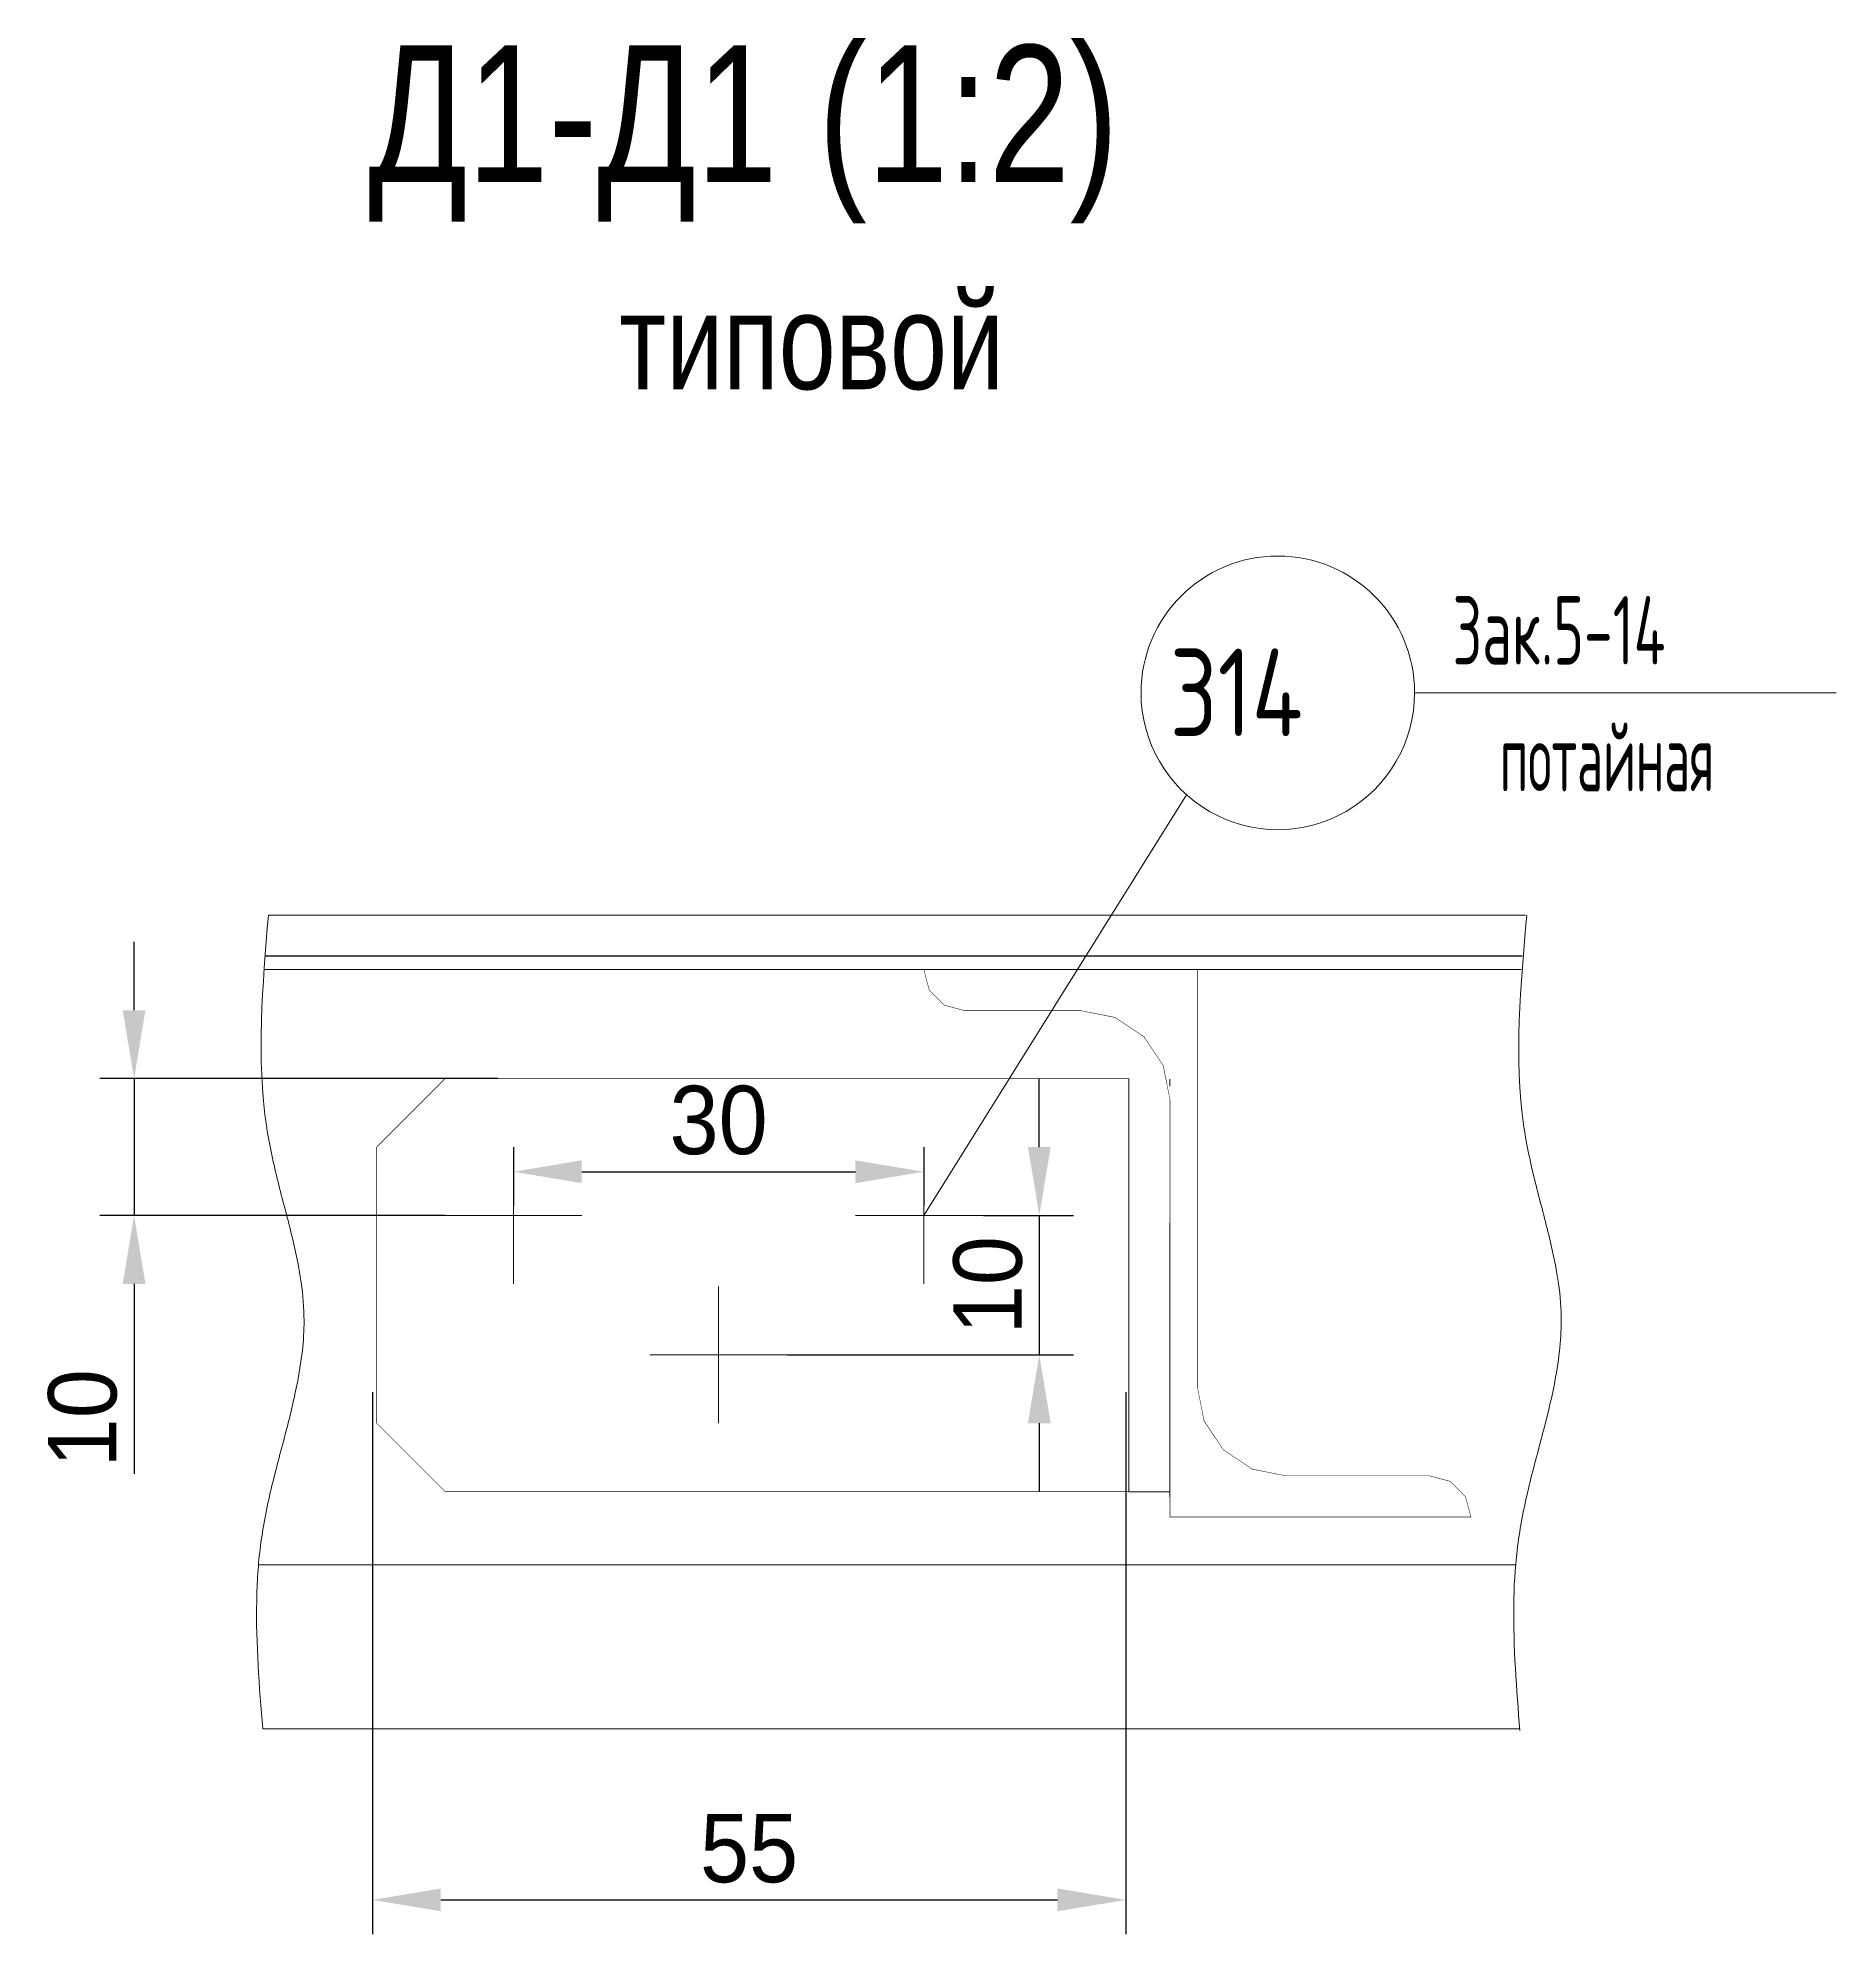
# Model space of a CAD drawing. Header units: millimetres. Extents: x 42007 to 66124, y -556 to 6894.
# Drawn here: x 62961 to 63618, y 5066 to 5759 of the extents above; entities that cross this region are included whole.
import ezdxf

# ---------------------------------------------------------------- set-up
doc = ezdxf.new("R2010")
doc.units = ezdxf.units.MM
for name, pattern in [('K5LT32769', [0]), ('K5LT32782', [150, 100, -50]), ('K5LT32786', [25.318241, 20.818241, -1.5, 1.5, -1.5])]:
    doc.linetypes.add(name, pattern=pattern)
doc.layers.get('Defpoints').update_dxf_attribs({"color": 250})
doc.styles.add('KTEXTSTYLE', font='GOST_AU.SHX', dxfattribs={"width": 0.96, "height": 5})
doc.styles.add('style5', font='arial.ttf', dxfattribs={"height": 3})
doc.dimstyles.new('ISO-10', dxfattribs={"dimscale": 10, "dimtxt": 2.5, "dimasz": 2.5, "dimexe": 1.25, "dimexo": 0, "dimtad": 1, "dimdec": 0, "dimtxsty": 'Standard', "dimcen": 2.5, "dimclrd": 7, "dimclre": 7, "dimclrt": 6, "dimadec": 0, "dimazin": 0, "dimtfac": 1, "dimtdec": 0, "dimtmove": 0, "dimatfit": 3, "dimfxl": 1, "dimarcsym": 0})

# ---------------------------------------------------------------- blocks, each defined once
blk = doc.blocks.new('*D445')
at = {"color": 7, "lineweight": -2, "transparency": 16777216}
for p, q in [((62996.06, 5403.32), (62996.06, 5428.32)), ((63129.01, 5378.32), (62983.56, 5378.32)), ((62996.06, 5378.32), (62996.06, 5328.32)), ((63109.74, 5328.32), (62983.56, 5328.32)), ((62996.06, 5303.32), (62996.06, 5233.9))]:
    blk.add_line(p, q, dxfattribs=at)
at = {"color": 7, "transparency": 16777216}
for points in [[(62991.9, 5403.32), (63000.23, 5403.32), (62996.06, 5378.32)], [(62991.9, 5303.32), (63000.23, 5303.32), (62996.06, 5328.32)]]:
    blk.add_solid(points, dxfattribs=at)
at = {"layer": 'Defpoints', "color": 0, "transparency": 16777216}
for p in [(63129.01, 5378.32), (62996.06, 5328.32), (63109.74, 5328.32)]:
    blk.add_point(p, dxfattribs=at)
at = {"color": 6, "transparency": 16777216, "insert": (62977.31, 5254.22), "char_height": 25, "attachment_point": 5, "rotation": 90}
blk.add_mtext('\\H25.0;\\W0.965;\\Q0;\\H25.0;\\W0.965;\\Q0;\\Q0;10', dxfattribs=at)
blk = doc.blocks.new('*D446')
at = {"color": 7, "lineweight": -2, "transparency": 16777216}
for p, q in [((63134.74, 5353.32), (63134.74, 5331.78)), ((63284.74, 5353.32), (63284.74, 5331.78)), ((63159.74, 5344.28), (63259.74, 5344.28))]:
    blk.add_line(p, q, dxfattribs=at)
at = {"color": 7, "transparency": 16777216}
for points in [[(63159.74, 5348.45), (63159.74, 5340.11), (63134.74, 5344.28)], [(63259.74, 5348.45), (63259.74, 5340.11), (63284.74, 5344.28)]]:
    blk.add_solid(points, dxfattribs=at)
at = {"layer": 'Defpoints', "color": 0, "transparency": 16777216}
for p in [(63134.74, 5353.32), (63284.74, 5353.32), (63284.74, 5344.28)]:
    blk.add_point(p, dxfattribs=at)
at = {"color": 6, "transparency": 16777216, "insert": (63209.74, 5363.03), "char_height": 25, "attachment_point": 5}
blk.add_mtext('\\H25.0;\\W0.965;\\Q0;\\H25.0;\\W0.965;\\Q0;\\Q0;30', dxfattribs=at)
blk = doc.blocks.new('*D447')
at = {"color": 7, "lineweight": -2, "transparency": 16777216}
for p, q in [((63326.98, 5353.32), (63326.98, 5378.32)), ((63306.53, 5328.32), (63339.48, 5328.32)), ((63326.98, 5328.32), (63326.98, 5277.37)), ((63234.74, 5277.37), (63339.48, 5277.37)), ((63326.98, 5252.37), (63326.98, 5227.37))]:
    blk.add_line(p, q, dxfattribs=at)
at = {"color": 7, "transparency": 16777216}
for points in [[(63322.81, 5353.32), (63331.14, 5353.32), (63326.98, 5328.32)], [(63322.81, 5252.37), (63331.14, 5252.37), (63326.98, 5277.37)]]:
    blk.add_solid(points, dxfattribs=at)
at = {"layer": 'Defpoints', "color": 0, "transparency": 16777216}
for p in [(63306.53, 5328.32), (63234.74, 5277.37), (63326.98, 5277.37)]:
    blk.add_point(p, dxfattribs=at)
at = {"color": 6, "transparency": 16777216, "insert": (63308.23, 5302.84), "char_height": 25, "attachment_point": 5, "rotation": 90}
blk.add_mtext('\\H25.0;\\W0.965;\\Q0;\\H25.0;\\W0.965;\\Q0;\\Q0;10', dxfattribs=at)
blk = doc.blocks.new('*D450')
at = {"color": 7, "lineweight": -2, "transparency": 16777216}
for p, q in [((63083.19, 5263.75), (63083.19, 5065.71)), ((63358.58, 5263.75), (63358.58, 5065.71)), ((63108.19, 5078.21), (63333.58, 5078.21))]:
    blk.add_line(p, q, dxfattribs=at)
at = {"color": 7, "transparency": 16777216}
for points in [[(63108.19, 5082.38), (63108.19, 5074.05), (63083.19, 5078.21)], [(63333.58, 5082.38), (63333.58, 5074.05), (63358.58, 5078.21)]]:
    blk.add_solid(points, dxfattribs=at)
at = {"layer": 'Defpoints', "color": 0, "transparency": 16777216}
for p in [(63083.19, 5263.75), (63358.58, 5263.75), (63358.58, 5078.21)]:
    blk.add_point(p, dxfattribs=at)
at = {"color": 6, "transparency": 16777216, "insert": (63220.88, 5096.96), "char_height": 25, "attachment_point": 5}
blk.add_mtext('\\H25.0;\\W0.965;\\Q0;\\Q0;55\\H25.0;\\W0.965;\\Q0;', dxfattribs=at)

msp = doc.modelspace()

# ---------------------------------------------------------------- linework, layer by layer
at = {"color": 7, "linetype": 'K5LT32769', "lineweight": 18}
for p, q in [((63618.239, 5519.277), (63464.157, 5519.277)), ((63380.802, 5482.029), (63284.742, 5328.316)), ((63045.144, 5438.062), (63115.85, 5438.062)), ((63115.85, 5438.062), (63477.217, 5438.062)), ((63477.217, 5438.062), (63504.715, 5438.062)), ((63043.861, 5423.063), (63115.85, 5423.063)), ((63113.768, 5423.134), (63503.438, 5423.134)), ((63115.85, 5423.063), (63477.217, 5423.063)), ((63477.217, 5423.063), (63503.433, 5423.063)), ((63043.491, 5418.134), (63113.768, 5418.134)), ((63113.768, 5418.134), (63503.062, 5418.134)), ((63124.742, 5378.316), (63109.742, 5378.316)), ((63359.742, 5227.374), (63359.742, 5378.135)), ((63134.742, 5353.316), (63134.742, 5303.316)), ((63284.742, 5353.316), (63284.742, 5303.316)), ((63159.742, 5328.316), (63109.742, 5328.316)), ((63309.742, 5328.316), (63259.742, 5328.316)), ((63209.742, 5302.374), (63209.742, 5252.374)), ((63234.742, 5277.374), (63184.742, 5277.374)), ((63359.742, 5227.374), (63374.742, 5227.374)), ((63501.116, 5200.655), (63041.548, 5200.684)), ((63502.61, 5140.654), (63043.086, 5140.684))]:
    msp.add_line(p, q, dxfattribs=at)
at = {"color": 7, "linetype": 'K5LT32782', "lineweight": 18}
for p, q in [((63043.867, 5423.134), (63113.768, 5423.134)), ((63374.742, 5225.495), (63374.742, 5378.135))]:
    msp.add_line(p, q, dxfattribs=at)
at = {"color": 7, "linetype": 'K5LT32786', "const_width": 0.18}
msp.add_lwpolyline([(63384.742, 5418.134), (63384.742, 5265.634), (63387.216, 5253.197), (63394.261, 5242.653), (63404.806, 5235.608), (63417.242, 5233.134), (63469.742, 5233.134), (63477.242, 5231.124), (63482.733, 5225.634), (63484.742, 5218.134), (63374.742, 5218.134), (63374.742, 5370.634), (63372.269, 5383.071), (63365.223, 5393.615), (63354.679, 5400.66), (63342.242, 5403.134), (63299.742, 5403.134), (63292.242, 5405.143), (63286.752, 5410.634), (63284.742, 5418.134), (63384.742, 5418.134)], dxfattribs=at)
at = {"color": 7, "linetype": 'K5LT32769', "const_width": 0.18}
msp.add_lwpolyline([(63084.742, 5252.374), (63084.742, 5353.316), (63109.742, 5378.316), (63359.742, 5378.316), (63359.742, 5227.374), (63109.742, 5227.374), (63084.742, 5252.374)], dxfattribs=at)
at = {"color": 7, "linetype": 'K5LT32769', "lineweight": 18}
for start, end in [(0, 179.999977), (179.999977, 0)]:
    msp.add_arc((63414.157, 5519.278), 50, start, end, dxfattribs=at)
for points, knots in [([(63045.144, 5438.062), (63043.188, 5412.62), (63039.95, 5379.078), (63048.475, 5340.768), (63053.589, 5322.143), (63057.297, 5305.276), (63058.496, 5290.875), (63057.701, 5278.304), (63055.43, 5264.51), (63051.245, 5247.7), (63045.913, 5228.375), (63041.837, 5207.913), (63040.062, 5178.538), (63041.835, 5156.181), (63043.086, 5140.684)], [0, 0, 0, 0, 3.6233207, 4.5635864, 5.471023, 6.3221745, 6.9702664, 7.4815918, 8.077508, 8.9200289, 9.8991374, 10.8780226, 11.8260479, 14, 14, 14, 14]), ([(63505.166, 5438.062), (63503.043, 5412.714), (63499.55, 5379.124), (63508.049, 5340.623), (63513.227, 5321.799), (63516.913, 5304.903), (63518.066, 5290.606), (63517.256, 5278.093), (63514.936, 5264.083), (63510.629, 5246.948), (63505.167, 5227.169), (63501.22, 5206.435), (63499.676, 5177.251), (63501.425, 5155.241), (63502.657, 5140.072)], [0, 0, 0, 0, 3.6049473, 4.5618851, 5.4836566, 6.327474, 6.9666665, 7.4753066, 8.0712041, 8.9432804, 9.9356963, 10.9314531, 11.8768908, 14, 14, 14, 14])]:
    msp.add_open_spline(points, degree=3, knots=knots, dxfattribs=at)

# ---------------------------------------------------------------- texts
at = {"color": 7, "attachment_point": 1}
for s, insert, char_height, style in [('\\H3.5;\\W0.965;\\Q15;\\Q0;\\W0.765;\\H50.00;Д1-Д1 (1:2)', (63081.676, 5755.929), 2.4, 'style5'), ('\\H3.5;\\W0.965;\\Q15;\\Q0;\\W0.765;\\H35.00;типовой', (63173.457, 5665.231), 2.4, 'style5'), ('\\H3.5;\\W0.965;\\Q15;\\Q0;\\W0.765;\\H25.00;Зак.5-14', (63478.039, 5554.62), 2.5, 'KTEXTSTYLE'), ('\\H3.5;\\W0.965;\\Q15;\\Q0;\\H32.00;314', (63374.643, 5535.421), 2.5, 'KTEXTSTYLE'), ('\\H3.5;\\W0.965;\\Q15;\\Q0;\\W0.665;\\H25.00;потайная', (63495.299, 5508.278), 2.5, 'KTEXTSTYLE')]:
    msp.add_mtext(s, dxfattribs=dict(at, insert=insert, char_height=char_height, style=style))

# ---------------------------------------------------------------- dimensions: what is measured, and where the dimension line sits
at = {"color": 0}
for base, p1, p2, picture, middle in [((62996.062, 5328.316), (63129.007, 5378.316), (63109.742, 5328.316), '*D445', (62996.062, 5254.222)), ((63326.978, 5277.374), (63306.525, 5328.316), (63234.742, 5277.374), '*D447', (63326.978, 5302.845))]:
    dim = msp.add_linear_dim(base=base, p1=p1, p2=p2, angle=90, text='\\H25.0;\\W0.965;\\Q0;\\H25.0;\\W0.965;\\Q0;\\Q0;10', dimstyle='ISO-10', override={"dimfxl": 1.25}, dxfattribs=at)
    dim.commit()
    dim.dimension.update_dxf_attribs({"geometry": picture, "text_midpoint": middle, "dimtype": 160})
for base, p1, p2, text, picture, middle in [((63284.742, 5344.281), (63134.742, 5353.316), (63284.742, 5353.316), '\\H25.0;\\W0.965;\\Q0;\\H25.0;\\W0.965;\\Q0;\\Q0;30', '*D446', (63209.742, 5344.281)), ((63358.578, 5078.213), (63083.185, 5263.752), (63358.578, 5263.752), '\\H25.0;\\W0.965;\\Q0;\\Q0;55\\H25.0;\\W0.965;\\Q0;', '*D450', (63220.882, 5078.213))]:
    dim = msp.add_linear_dim(base=base, p1=p1, p2=p2, text=text, dimstyle='ISO-10', override={"dimfxl": 1.25}, dxfattribs=at)
    dim.commit()
    dim.dimension.update_dxf_attribs({"geometry": picture, "text_midpoint": middle, "dimtype": 160})

doc.saveas('drawing.dxf')
